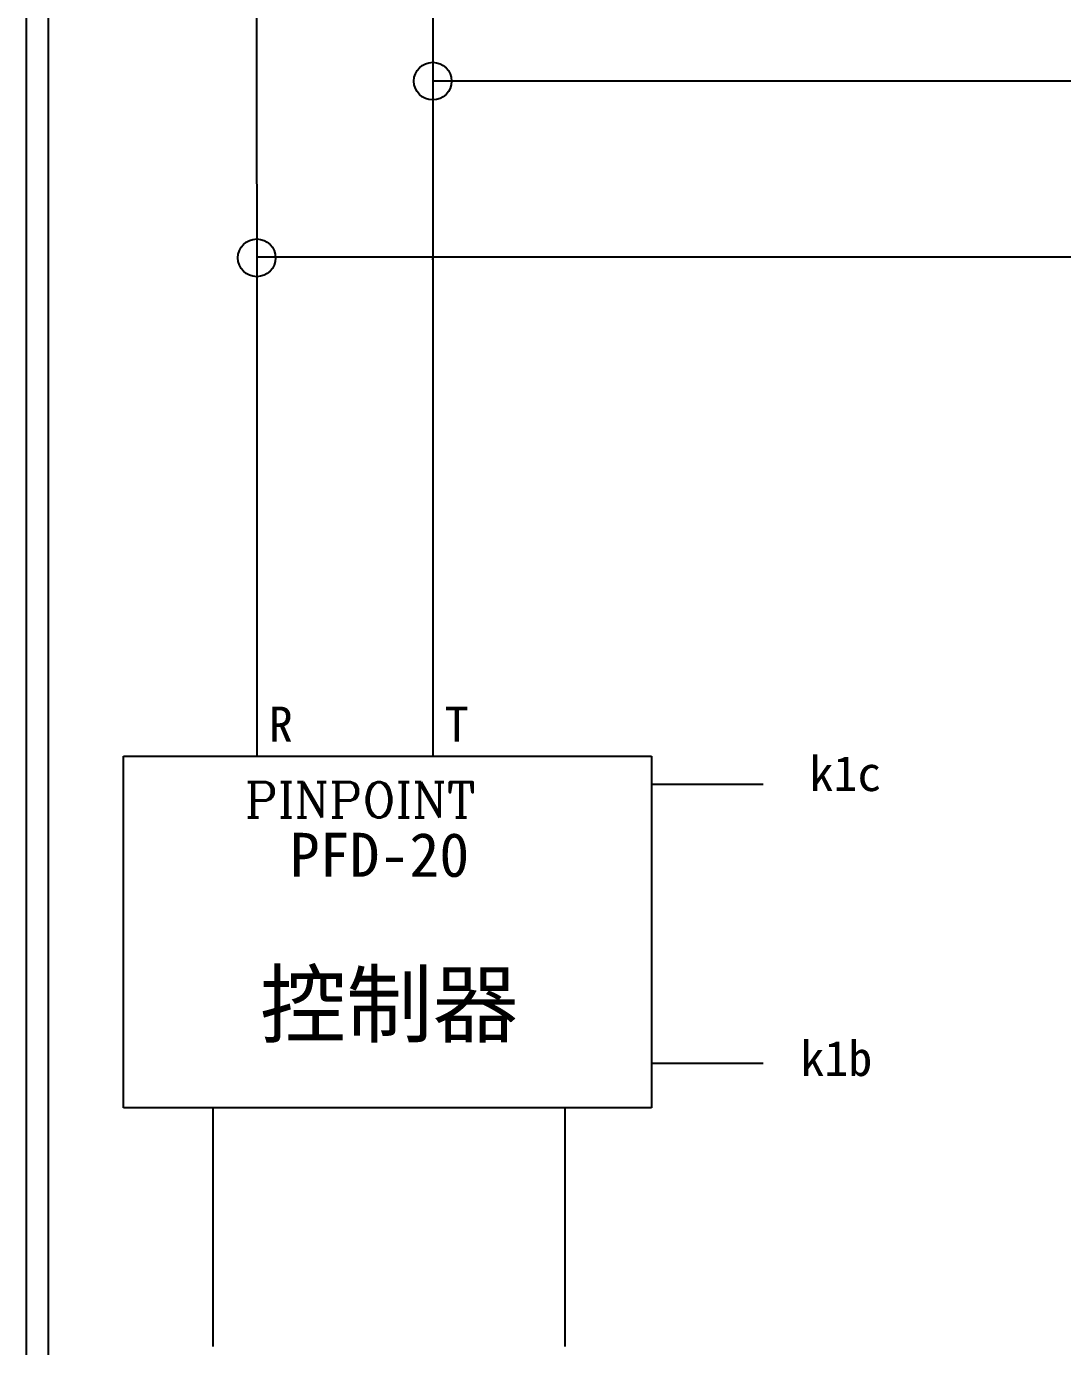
# Model space of a CAD drawing. Extents: x 10 to 297, y 3 to 207.
# Drawn here: x 10 to 68.9, y 57.3 to 132.4 of the extents above; entities that cross this region are included whole.
import ezdxf

# ---------------------------------------------------------------- set-up
doc = ezdxf.new("R2010")
doc.units = 0
doc.layers.get('0').update_dxf_attribs({"linetype": 'CONTINUOUS'})
doc.layers.add('圖框層', color=7, linetype='CONTINUOUS')
doc.layers.add('標尺寸層', color=3, linetype='CONTINUOUS')
doc.styles.add('CNS', font='romanc.shx', dxfattribs={"bigfont": 'chineset.shx'})
doc.styles.add('STSL', font='kaiu.ttf')

msp = doc.modelspace()

# ---------------------------------------------------------------- linework, layer by layer
at = {"color": 7}
msp.add_line((23.08, 139.409), (23.098, 112.727), dxfattribs=at)
for p, q in [((20.598, 70.897), (20.603, 57.324)), ((40.598, 70.897), (40.603, 57.324))]:
    msp.add_line(p, q)
for centre in [(33.095, 129.261), (23.094, 119.216)]:
    msp.add_circle(centre, 1.071, dxfattribs=at)
at = {"layer": '圖框層', "color": 7}
for p, q in [((10, 3), (10, 206.969)), ((11.25, 4.25), (11.25, 205.719))]:
    msp.add_line(p, q, dxfattribs=at)
at = {"layer": '標尺寸層', "color": 7}
for p, q in [((33.095, 139.409), (33.095, 112.727)), ((243.308, 129.216), (33.095, 129.261)), ((243.305, 119.216), (23.099, 119.263)), ((33.09, 119.17), (33.09, 119.105)), ((23.098, 112.727), (23.098, 90.897)), ((33.095, 112.727), (33.095, 90.897)), ((15.526, 90.897), (45.526, 90.897)), ((15.526, 70.897), (15.526, 90.897)), ((45.526, 90.897), (45.526, 70.897)), ((51.885, 89.281), (45.526, 89.281)), ((51.885, 73.411), (45.526, 73.411)), ((45.526, 70.897), (15.526, 70.897))]:
    msp.add_line(p, q, dxfattribs=at)

# ---------------------------------------------------------------- texts
at = {"layer": '圖框層', "color": 7, "style": 'STSL'}
for s, p in [('R', (23.778, 91.707)), ('T', (33.778, 91.707))]:
    msp.add_text(s, height=2, dxfattribs=at).set_placement(p)
at = {"layer": '圖框層', "color": 4, "style": 'STSL'}
for s, height, p in [('k1c', 2, (54.508, 88.907)), ('控制器', 3.6, (23.268, 74.986)), ('k1b', 2, (53.993, 72.711))]:
    msp.add_text(s, height=height, dxfattribs=at).set_placement(p)
at = {"layer": '標尺寸層', "color": 7, "insert": (22.413, 89.406), "char_height": 2, "attachment_point": 1, "style": 'CNS'}
msp.add_mtext_dynamic_manual_height_columns('PINPOINT', width=26.36807, gutter_width=32.5, heights=[0], dxfattribs=at)
at = {"layer": '標尺寸層', "color": 7, "insert": (24.966, 86.531), "char_height": 2.5, "width": 13.00973, "attachment_point": 1, "style": 'CNS'}
msp.add_mtext('{\\fDFKai-SB|b0|i0|c136|p65;PFD-20}', dxfattribs=at)

doc.saveas('drawing.dxf')
